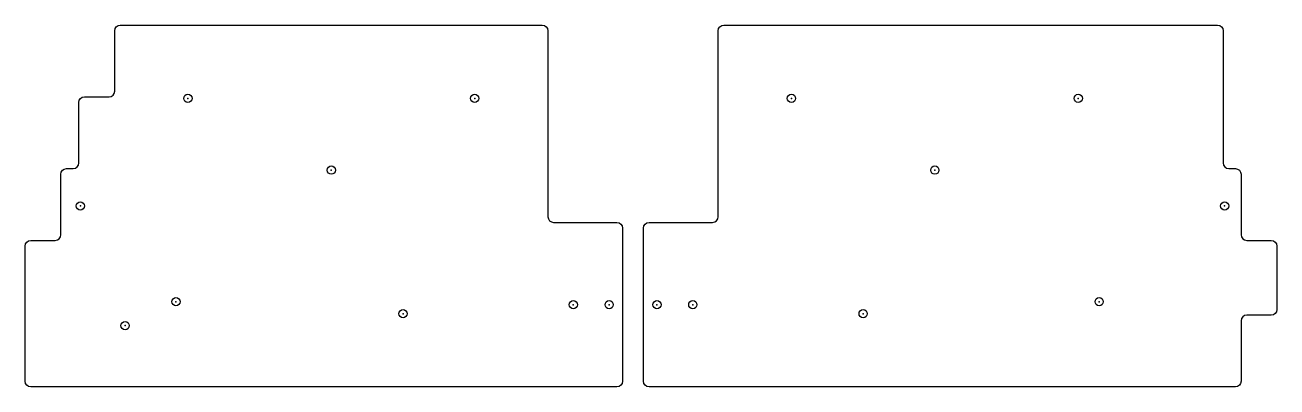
# Model space of a CAD drawing. Extents: x -166 to 167, y -57 to 39.
import ezdxf

# ---------------------------------------------------------------- set-up
doc = ezdxf.new("R2010")
doc.units = 0
doc.layers.add('PLATE', color=110, linetype='CONTINUOUS')

# ---------------------------------------------------------------- blocks, each defined once
blk = doc.blocks.new('2D_M2_2_2MM')
at = {"layer": 'PLATE'}
blk.add_circle((0, 0), 1.1, dxfattribs=at)
blk.add_point((0, 0), dxfattribs=at)

msp = doc.modelspace()

# ---------------------------------------------------------------- linework, layer by layer
at = {"layer": 'PLATE'}
for p, q in [((-141.98, 21.42), (-141.98, 37.47)), ((-140.48, 38.97), (-28.38, 38.97)), ((-26.88, 37.47), (-26.88, -11.91)), ((18.36, -11.91), (18.36, 37.47)), ((19.86, 38.97), (151.01, 38.97)), ((152.51, 37.47), (152.51, 2.37)), ((-151.5, 2.37), (-151.5, 18.42)), ((-150, 19.92), (-143.48, 19.92)), ((-154.77, 0.87), (-153, 0.87)), ((154.01, 0.87), (155.77, 0.87)), ((-156.27, -16.68), (-156.27, -0.63)), ((157.27, -0.63), (157.27, -16.68)), ((-25.38, -13.41), (-8.54, -13.41)), ((-7.04, -14.91), (-7.04, -55.58)), ((-1.49, -55.58), (-1.49, -14.91)), ((0.01, -13.41), (16.86, -13.41)), ((-165.79, -55.58), (-165.79, -19.68)), ((-164.29, -18.18), (-157.77, -18.18)), ((158.77, -18.18), (165.3, -18.18)), ((166.8, -19.68), (166.8, -36.53)), ((157.27, -39.53), (157.27, -55.58)), ((165.3, -38.03), (158.77, -38.03)), ((-8.54, -57.08), (-164.29, -57.08)), ((155.77, -57.08), (0.01, -57.08))]:
    msp.add_line(p, q, dxfattribs=at)
at = {"layer": 'PLATE', "extrusion": (0, 0, -1)}
for centre, start, end in [((140.48, 37.47), 0, 90), ((28.38, 37.47), 90, 180), ((-19.86, 37.47), 0, 90), ((-151.01, 37.47), 90, 180), ((150, 18.42), 0, 90), ((154.77, -0.63), 0, 90), ((-155.77, -0.63), 90, 180), ((8.54, -14.91), 90, 180), ((-0.01, -14.91), 0, 90), ((164.29, -19.68), 360, 90), ((-165.3, -19.68), 90, 180), ((-165.3, -36.53), 180, 270), ((164.29, -55.58), 270, 360), ((8.54, -55.58), 180, 270), ((-0.01, -55.58), 270, 0), ((-155.77, -55.58), 180, 270)]:
    msp.add_arc(centre, 1.5, start, end, dxfattribs=at)
at = {"layer": 'PLATE'}
for centre, start, end in [((-143.48, 21.42), 270, 360), ((-153, 2.37), 270, 0), ((154.01, 2.37), 180, 270), ((-25.38, -11.91), 180, 270), ((16.86, -11.91), 270, 0), ((-157.77, -16.68), 270, 0), ((158.77, -16.68), 180, 270), ((158.77, -39.53), 90, 180)]:
    msp.add_arc(centre, 1.5, start, end, dxfattribs=at)

# ---------------------------------------------------------------- block references
for p in [(-122.53, 19.52), (-46.33, 19.52), (37.81, 19.52), (114.01, 19.52), (-84.43, 0.47), (75.91, 0.47), (-151.1, -9.05), (152.9, -9.05), (-125.7, -34.45), (-65.38, -37.63), (-20.14, -35.24), (-10.61, -35.24), (2.09, -35.24), (11.61, -35.24), (56.86, -37.63), (119.56, -34.45), (-139.2, -40.8)]:
    msp.add_blockref('2D_M2_2_2MM', p, dxfattribs=at)

doc.saveas('drawing.dxf')
